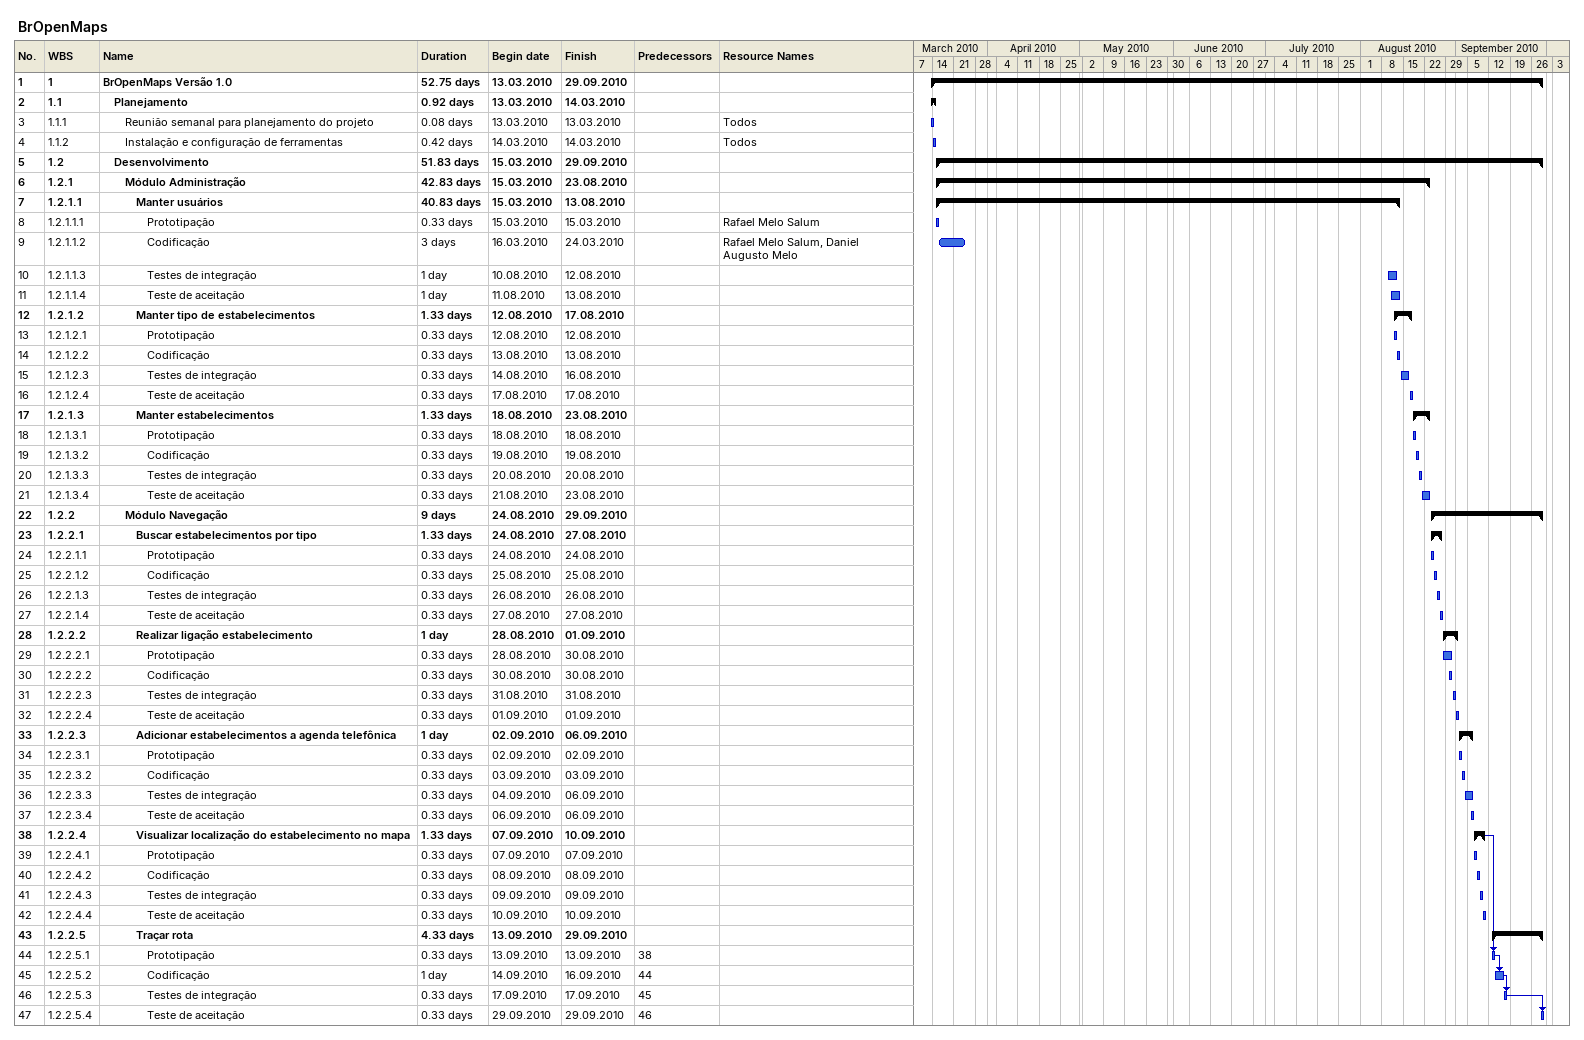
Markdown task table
BrOpenMaps

| ID | WBS | Task | Duration | Start | Finish | Predecessors | Resources |
|---|---|---|---|---|---|---|---|
| 1 | 1 | **BrOpenMaps Versão 1.0** | 52.75d | 2010-03-13 | 2010-09-29 |  |  |
| 2 | 1.1 | **Planejamento** | 0.92d | 2010-03-13 | 2010-03-14 |  |  |
| 3 | 1.1.1 | Reunião semanal para planejamento do projeto | 0.08d | 2010-03-13 | 2010-03-13 |  | Todos |
| 4 | 1.1.2 | Instalação e configuração de ferramentas | 0.42d | 2010-03-14 | 2010-03-14 |  | Todos |
| 5 | 1.2 | **Desenvolvimento** | 51.83d | 2010-03-15 | 2010-09-29 |  |  |
| 6 | 1.2.1 | **Módulo Administração** | 42.83d | 2010-03-15 | 2010-08-23 |  |  |
| 7 | 1.2.1.1 | **Manter usuários** | 40.83d | 2010-03-15 | 2010-08-13 |  |  |
| 8 | 1.2.1.1.1 | Prototipação | 0.33d | 2010-03-15 | 2010-03-15 |  | Rafael Melo Salum |
| 9 | 1.2.1.1.2 | Codificação | 3d | 2010-03-16 | 2010-03-24 |  | Rafael Melo Salum, Daniel Augusto Melo |
| 10 | 1.2.1.1.3 | Testes de integração | 1d | 2010-08-10 | 2010-08-12 |  |  |
| 11 | 1.2.1.1.4 | Teste de aceitação | 1d | 2010-08-11 | 2010-08-13 |  |  |
| 12 | 1.2.1.2 | **Manter tipo de estabelecimentos** | 1.33d | 2010-08-12 | 2010-08-17 |  |  |
| 13 | 1.2.1.2.1 | Prototipação | 0.33d | 2010-08-12 | 2010-08-12 |  |  |
| 14 | 1.2.1.2.2 | Codificação | 0.33d | 2010-08-13 | 2010-08-13 |  |  |
| 15 | 1.2.1.2.3 | Testes de integração | 0.33d | 2010-08-14 | 2010-08-16 |  |  |
| 16 | 1.2.1.2.4 | Teste de aceitação | 0.33d | 2010-08-17 | 2010-08-17 |  |  |
| 17 | 1.2.1.3 | **Manter estabelecimentos** | 1.33d | 2010-08-18 | 2010-08-23 |  |  |
| 18 | 1.2.1.3.1 | Prototipação | 0.33d | 2010-08-18 | 2010-08-18 |  |  |
| 19 | 1.2.1.3.2 | Codificação | 0.33d | 2010-08-19 | 2010-08-19 |  |  |
| 20 | 1.2.1.3.3 | Testes de integração | 0.33d | 2010-08-20 | 2010-08-20 |  |  |
| 21 | 1.2.1.3.4 | Teste de aceitação | 0.33d | 2010-08-21 | 2010-08-23 |  |  |
| 22 | 1.2.2 | **Módulo Navegação** | 9d | 2010-08-24 | 2010-09-29 |  |  |
| 23 | 1.2.2.1 | **Buscar estabelecimentos por tipo** | 1.33d | 2010-08-24 | 2010-08-27 |  |  |
| 24 | 1.2.2.1.1 | Prototipação | 0.33d | 2010-08-24 | 2010-08-24 |  |  |
| 25 | 1.2.2.1.2 | Codificação | 0.33d | 2010-08-25 | 2010-08-25 |  |  |
| 26 | 1.2.2.1.3 | Testes de integração | 0.33d | 2010-08-26 | 2010-08-26 |  |  |
| 27 | 1.2.2.1.4 | Teste de aceitação | 0.33d | 2010-08-27 | 2010-08-27 |  |  |
| 28 | 1.2.2.2 | **Realizar ligação estabelecimento** | 1d | 2010-08-28 | 2010-09-01 |  |  |
| 29 | 1.2.2.2.1 | Prototipação | 0.33d | 2010-08-28 | 2010-08-30 |  |  |
| 30 | 1.2.2.2.2 | Codificação | 0.33d | 2010-08-30 | 2010-08-30 |  |  |
| 31 | 1.2.2.2.3 | Testes de integração | 0.33d | 2010-08-31 | 2010-08-31 |  |  |
| 32 | 1.2.2.2.4 | Teste de aceitação | 0.33d | 2010-09-01 | 2010-09-01 |  |  |
| 33 | 1.2.2.3 | **Adicionar estabelecimentos a agenda telefônica** | 1d | 2010-09-02 | 2010-09-06 |  |  |
| 34 | 1.2.2.3.1 | Prototipação | 0.33d | 2010-09-02 | 2010-09-02 |  |  |
| 35 | 1.2.2.3.2 | Codificação | 0.33d | 2010-09-03 | 2010-09-03 |  |  |
| 36 | 1.2.2.3.3 | Testes de integração | 0.33d | 2010-09-04 | 2010-09-06 |  |  |
| 37 | 1.2.2.3.4 | Teste de aceitação | 0.33d | 2010-09-06 | 2010-09-06 |  |  |
| 38 | 1.2.2.4 | **Visualizar localização do estabelecimento no mapa** | 1.33d | 2010-09-07 | 2010-09-10 |  |  |
| 39 | 1.2.2.4.1 | Prototipação | 0.33d | 2010-09-07 | 2010-09-07 |  |  |
| 40 | 1.2.2.4.2 | Codificação | 0.33d | 2010-09-08 | 2010-09-08 |  |  |
| 41 | 1.2.2.4.3 | Testes de integração | 0.33d | 2010-09-09 | 2010-09-09 |  |  |
| 42 | 1.2.2.4.4 | Teste de aceitação | 0.33d | 2010-09-10 | 2010-09-10 |  |  |
| 43 | 1.2.2.5 | **Traçar rota** | 4.33d | 2010-09-13 | 2010-09-29 |  |  |
| 44 | 1.2.2.5.1 | Prototipação | 0.33d | 2010-09-13 | 2010-09-13 | 38 |  |
| 45 | 1.2.2.5.2 | Codificação | 1d | 2010-09-14 | 2010-09-16 | 44 |  |
| 46 | 1.2.2.5.3 | Testes de integração | 0.33d | 2010-09-17 | 2010-09-17 | 45 |  |
| 47 | 1.2.2.5.4 | Teste de aceitação | 0.33d | 2010-09-29 | 2010-09-29 | 46 |  |
